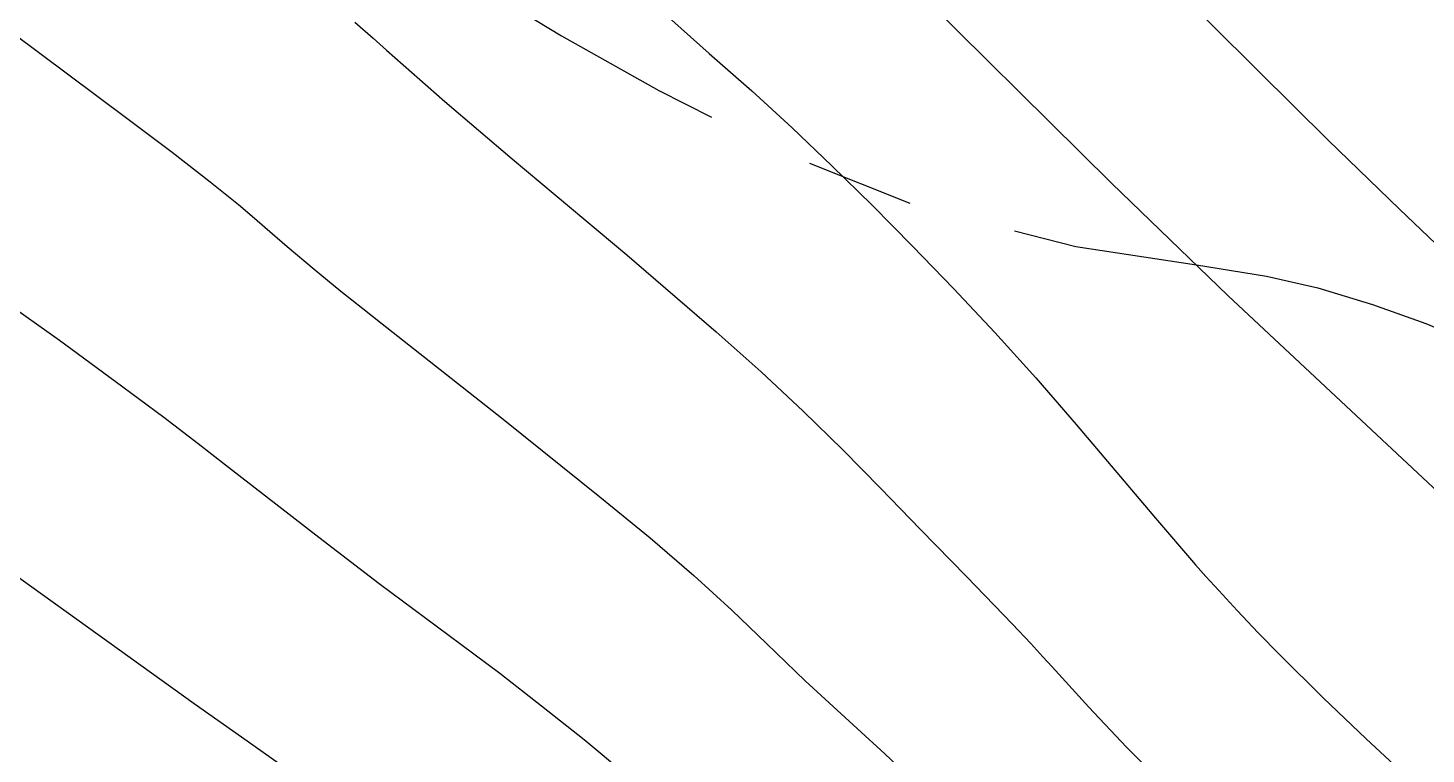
# Model space of a CAD drawing. Header units: millimetres. Extents: x 156921 to 159642, y 477538 to 479586.
# Drawn here: x 157685.82 to 157701.97, y 479075.04 to 479083.43 of the extents above; entities that cross this region are included whole.
import ezdxf

# ---------------------------------------------------------------- set-up
doc = ezdxf.new("R2010")
doc.units = ezdxf.units.MM
doc.header["$MEASUREMENT"] = 0
doc.linetypes.add('A-CENTR01', pattern=[2, 1.25, -0.25, 0.25, -0.25])
doc.layers.add('F0017111', color=94, linetype='Continuous', transparency=0.6)
doc.layers.add('F0017114', color=80, linetype='Continuous', transparency=0.6)
doc.layers.add('용지경계', color=222, linetype='Continuous')

msp = doc.modelspace()

# ---------------------------------------------------------------- linework, layer by layer
at = {"layer": 'F0017111', "transparency": 33554521, "flags": 128}
for points in [[(157685.794, 479095.956), (157686.444, 479095.502), (157687.111, 479095.054), (157688.404, 479094.211), (157690.748, 479092.452), (157692.895, 479090.455), (157694.916, 479088.33), (157696.894, 479086.165), (157698.918, 479084.043), (157700.031, 479082.931), (157700.835, 479082.136), (157701.66, 479081.338), (157702.834, 479080.217), (157703.605, 479079.495), (157704.569, 479078.608), (157705.545, 479077.72), (157706.353, 479076.992), (157707.076, 479076.344), (157709.43, 479074.242)], [(157685.333, 479093.384), (157688.174, 479091.323), (157690.832, 479089.03), (157693.364, 479086.598), (157695.841, 479084.109), (157698.334, 479081.637), (157699.683, 479080.335), (157702.462, 479077.733), (157708.337, 479072.539), (157709.818, 479071.284), (157711.217, 479070.11), (157713.77, 479068.006), (157714.869, 479067.116), (157715.778, 479066.389), (157716.443, 479065.864), (157716.809, 479065.581), (157721.361, 479062.197), (157723.087, 479060.909), (157724.796, 479059.624)], [(157684.959, 479083.883), (157686.959, 479082.391), (157687.481, 479081.996), (157687.921, 479081.655), (157688.248, 479081.392), (157688.434, 479081.235), (157688.55, 479081.131), (157688.808, 479080.904), (157689.12, 479080.642), (157689.431, 479080.388), (157689.684, 479080.187), (157689.908, 479080.012), (157690.705, 479079.385), (157691.305, 479078.909), (157692.423, 479078.012), (157693.003, 479077.537), (157693.507, 479077.103), (157693.949, 479076.701), (157694.347, 479076.317), (157694.796, 479075.885), (157695.396, 479075.334), (157695.715, 479075.042), (157695.997, 479074.776)], [(157689.592, 479083.501), (157689.805, 479083.314), (157689.959, 479083.175), (157690.63, 479082.583), (157691.41, 479081.921), (157692.735, 479080.808), (157693.765, 479079.921), (157694.286, 479079.455), (157694.773, 479079.002), (157695.23, 479078.555), (157695.665, 479078.11), (157696.126, 479077.633), (157696.658, 479077.09), (157697.19, 479076.541), (157697.402, 479076.316), (157697.542, 479076.162), (157697.648, 479076.045), (157698.073, 479075.578), (157698.508, 479075.119), (157698.738, 479074.885)], [(157685.529, 479080.286), (157686.178, 479079.822), (157686.823, 479079.349), (157687.384, 479078.931), (157687.782, 479078.627), (157688.098, 479078.381), (157689.175, 479077.547), (157689.874, 479077.011), (157690.817, 479076.308), (157691.266, 479075.973), (157691.75, 479075.597), (157692.24, 479075.205), (157692.708, 479074.818)], [(157685.613, 479077.147), (157686.75, 479076.333), (157687.736, 479075.623), (157688.346, 479075.191), (157689.366, 479074.471)]]:
    msp.add_lwpolyline(points, dxfattribs=at)
at = {"layer": 'F0017114', "transparency": 33554521, "flags": 128}
msp.add_lwpolyline([(157692.138, 479084.523), (157693.685, 479083.137), (157694.177, 479082.705), (157694.645, 479082.276), (157695.104, 479081.838), (157695.567, 479081.382), (157696.035, 479080.909), (157696.51, 479080.419), (157696.986, 479079.912), (157697.458, 479079.386), (157697.924, 479078.849), (157698.841, 479077.763), (157699.306, 479077.225), (157699.424, 479077.092), (157699.572, 479076.927), (157699.784, 479076.698), (157700.029, 479076.439), (157700.279, 479076.183), (157700.78, 479075.687), (157701.277, 479075.213), (157701.763, 479074.763)], dxfattribs=at)
at = {"layer": '용지경계', "linetype": 'A-CENTR01', "ltscale": 5, "flags": 128}
msp.add_lwpolyline([(157258.32, 479284.676), (157271.02, 479291.162), (157271.02, 479291.162), (157292.906, 479293.94), (157324.075, 479289.288), (157324.075, 479289.288), (157340.092, 479284.119), (157353.957, 479275.643), (157367.783, 479261.794), (157381.631, 479244.836), (157397.661, 479234.392), (157397.661, 479234.392), (157406.152, 479232.84), (157417.306, 479236.735), (157426.155, 479240.143), (157445.708, 479248.622), (157445.708, 479248.622), (157452.48, 479243.412), (157458.614, 479235.357), (157464.637, 479229.335), (157471.969, 479230.416), (157484.898, 479228.663), (157486.443, 479226.996), (157487.152, 479226.23), (157487.845, 479225.482), (157488.488, 479224.778), (157489.138, 479224.037), (157489.824, 479223.254), (157490.349, 479222.652), (157490.856, 479221.981), (157491.292, 479221.405), (157491.593, 479220.907), (157491.915, 479220.301), (157492.41, 479219.142), (157493.199, 479217.664), (157494.064, 479216.243), (157494.964, 479215.039), (157495.746, 479214.047), (157496.508, 479213.139), (157497.203, 479212.324), (157497.871, 479211.539), (157497.99, 479211.398), (157498.519, 479210.769), (157499.183, 479209.974), (157499.849, 479209.175), (157500.517, 479208.371), (157501.227, 479207.517), (157502.007, 479206.612), (157502.809, 479205.73), (157503.3, 479205.211), (157503.338, 479204.997), (157504.143, 479202.033), (157505.796, 479199.862), (157506.729, 479198.836), (157507.506, 479198.009), (157508.31, 479197.182), (157509.175, 479196.334), (157510.131, 479195.46), (157511.069, 479194.685), (157511.883, 479194.034), (157512.667, 479193.408), (157513.5, 479192.749), (157514.439, 479192.035), (157515.452, 479191.324), (157516.407, 479190.704), (157517.261, 479190.162), (157518.079, 479189.644), (157518.885, 479189.132), (157519.677, 479188.624), (157520.46, 479188.117), (157521.217, 479187.619), (157521.936, 479187.133), (157522.631, 479186.645), (157523.13, 479186.281), (157523.521, 479185.942), (157524.067, 479185.42), (157524.727, 479184.762), (157525.423, 479184.069), (157526.112, 479183.376), (157526.812, 479182.67), (157527.524, 479181.952), (157528.27, 479181.204), (157529.016, 479180.476), (157529.842, 479179.67), (157530.952, 479178.682), (157532.446, 479177.593), (157533.936, 479176.823), (157535.117, 479176.283), (157536.338, 479175.787), (157537.494, 479175.386), (157538.443, 479175.071), (157538.991, 479174.881), (157539.423, 479174.601), (157540.047, 479174.169), (157541.16, 479173.346), (157542.946, 479172.399), (157544.499, 479171.853), (157545.664, 479171.489), (157546.766, 479171.176), (157547.792, 479170.899), (157548.627, 479170.672, 0.000967), (157548.653, 479170.665), (157549.19, 479170.52), (157550.235, 479170.244), (157551.256, 479169.974), (157552.297, 479169.699), (157553.533, 479169.379), (157554.941, 479169.098), (157556.227, 479168.9), (157557.354, 479168.741), (157558.45, 479168.58), (157559.752, 479168.395), (157561.583, 479168.236), (157563.53, 479168.346), (157564.692, 479168.476), (157564.88, 479168.479), (157565.384, 479168.386), (157566.835, 479168.169), (157568.355, 479168.048), (157569.765, 479167.99), (157571.251, 479167.972), (157572.886, 479168.041), (157574.77, 479168.231), (157576.356, 479168.572), (157577.4, 479168.907), (157579.047, 479169.502), (157580.069, 479169.848), (157580.556, 479169.939), (157581.067, 479169.974), (157581.672, 479169.955), (157584.289, 479169.703), (157585.061, 479170.016), (157585.283, 479170.042), (157585.714, 479169.752), (157586.543, 479169.193), (157587.373, 479168.634), (157588.202, 479168.076), (157589.031, 479167.517), (157589.365, 479167.292), (157589.277, 479166.175), (157590.977, 479163.16), (157591.799, 479161.884), (157592.577, 479160.83), (157593.035, 479160.22), (157593.086, 479160.149), (157593.413, 479159.666), (157593.794, 479158.938), (157594.386, 479157.87), (157594.535, 479157.603), (157594.539, 479157.589), (157594.668, 479156.681), (157594.858, 479154.951), (157595.288, 479152.792), (157595.94, 479150.923), (157596.488, 479149.644), (157596.786, 479148.925), (157596.865, 479148.656), (157596.908, 479148.231), (157596.863, 479147.04), (157596.675, 479145.17), (157596.41, 479142.657), (157596.447, 479139.559), (157597.121, 479137.176), (157597.655, 479135.684), (157597.963, 479134.899), (157597.925, 479134.543), (157597.59, 479131.636), (157598.025, 479127.609), (157599.821, 479124.92), (157600.884, 479123.691), (157601.782, 479122.74), (157602.647, 479121.89), (157603.45, 479121.129), (157604.357, 479120.283), (157605.425, 479119.397), (157606.405, 479118.665), (157607.301, 479118.012), (157608.177, 479117.399), (157609.049, 479116.79), (157609.948, 479116.186), (157610.819, 479115.607), (157611.734, 479115.009), (157612.637, 479114.443), (157613.521, 479113.888), (157613.858, 479113.683), (157613.826, 479113.547), (157613.772, 479108.232), (157617.348, 479104.205), (157619.92, 479103.175), (157620.994, 479102.778), (157621.975, 479102.422), (157622.927, 479102.075), (157623.865, 479101.73), (157624.786, 479101.384), (157625.166, 479101.239), (157626.759, 479100.72), (157628.902, 479100.469), (157630.366, 479100.426), (157631.493, 479100.376), (157632.667, 479100.318), (157633.899, 479100.256), (157635.264, 479100.204), (157636.613, 479100.199), (157637.932, 479100.194), (157639.347, 479100.227), (157640.688, 479100.286), (157641.967, 479100.342), (157643.266, 479100.404), (157644.553, 479100.473), (157645.685, 479100.532), (157646.607, 479100.545), (157647.291, 479100.52), (157648.135, 479100.407), (157649.394, 479100.259), (157650.575, 479100.144), (157651.515, 479100.043), (157652.4, 479099.905), (157653.406, 479099.73), (157654.456, 479099.54), (157655.516, 479099.343), (157656.563, 479099.145), (157657.569, 479098.947), (157658.446, 479098.763), (157659.114, 479098.592), (157659.824, 479098.358), (157660.685, 479098.056), (157661.597, 479097.717), (157662.546, 479097.362), (157663.474, 479097.008), (157664.4, 479096.648), (157665.292, 479096.294), (157666.118, 479095.952), (157666.965, 479095.576), (157667.877, 479095.166), (157668.772, 479094.76), (157669.618, 479094.368), (157670.478, 479093.95), (157671.481, 479093.46), (157672.523, 479092.987), (157673.514, 479092.543), (157674.577, 479092.083), (157675.695, 479091.631), (157676.893, 479091.181), (157678.236, 479090.742), (157679.538, 479090.402), (157680.636, 479090.138), (157681.648, 479089.89), (157682.527, 479089.671), (157683.024, 479089.525), (157683.184, 479089.457), (157683.63, 479089.195), (157684.365, 479088.754), (157684.916, 479088.397), (157685.434, 479088.009), (157686.145, 479087.432), (157687.026, 479086.73), (157687.961, 479086.016), (157688.921, 479085.319), (157689.923, 479084.629), (157690.936, 479083.978), (157691.979, 479083.34), (157693.105, 479082.708), (157694.422, 479082.038), (157696.105, 479081.365), (157697.922, 479080.906), (157699.316, 479080.695), (157700.126, 479080.564), (157700.717, 479080.426), (157701.349, 479080.235), (157701.964, 479080.017), (157702.56, 479079.762), (157703.369, 479079.373), (157704.344, 479078.916), (157705.316, 479078.467), (157706.333, 479078.009), (157707.394, 479077.552), (157708.468, 479077.116), (157709.527, 479076.707), (157710.873, 479076.205), (157713.167, 479075.612), (157715.75, 479075.654), (157717.343, 479075.878), (157717.51, 479075.789), (157718.489, 479075.294), (157719.372, 479074.848), (157720.265, 479074.389), (157721.221, 479073.903), (157722.193, 479073.424), (157723.151, 479072.96), (157724.127, 479072.495), (157725.17, 479072.014), (157726.281, 479071.535), (157727.39, 479071.094), (157728.446, 479070.698), (157729.438, 479070.336), (157730.406, 479069.982), (157731.391, 479069.623), (157732.344, 479069.279), (157733.215, 479068.957), (157734.014, 479068.644), (157734.719, 479068.344), (157735.344, 479068.044), (157735.979, 479067.703), (157736.646, 479067.312), (157737.332, 479066.881), (157738.052, 479066.402), (157738.907, 479065.814), (157739.923, 479065.148), (157740.913, 479064.548), (157741.522, 479064.214), (157742.61, 479063.675), (157743.593, 479063.209), (157744.52, 479062.775), (157745.483, 479062.322), (157746.612, 479061.813), (157747.715, 479061.378), (157748.535, 479061.055), (157749.182, 479060.771), (157749.795, 479060.464), (157750.484, 479060.082), (157751.297, 479059.609), (157752.178, 479059.095), (157753.136, 479058.541), (157754.236, 479057.939), (157755.411, 479057.364), (157756.617, 479056.831), (157757.808, 479056.372), (157758.872, 479055.994), (157759.841, 479055.654), (157760.759, 479055.33), (157761.693, 479054.988), (157762.696, 479054.626), (157763.705, 479054.273), (157767.16, 479053.081), (157769.919, 479054.195), (157770.417, 479053.943), (157771.32, 479053.486), (157772.224, 479053.03), (157773.127, 479052.574), (157774.031, 479052.119), (157774.824, 479051.72), (157775.405, 479051.401), (157776.073, 479050.977), (157776.928, 479050.435), (157777.796, 479049.885), (157778.672, 479049.334), (157779.538, 479048.792), (157780.465, 479048.213), (157781.39, 479047.662), (157782.297, 479047.119), (157783.211, 479046.59), (157784.087, 479046.08), (157784.946, 479045.585), (157785.748, 479045.112), (157786.521, 479044.642), (157787.29, 479044.157), (157788.093, 479043.635), (157788.865, 479043.129), (157789.604, 479042.62), (157790.302, 479042.127), (157790.965, 479041.622), (157791.646, 479041.082), (157792.355, 479040.488), (157793.103, 479039.853), (157793.818, 479039.233), (157794.592, 479038.538), (157795.643, 479037.621), (157796.723, 479036.831), (157797.543, 479036.235), (157798.369, 479035.626), (157799.141, 479035.064), (157799.925, 479034.461), (157800.766, 479033.834), (157801.771, 479033.071), (157802.909, 479032.333), (157803.362, 479032.053), (157804.349, 479031.038), (157805.939, 479030.031), (157806.754, 479029.529), (157807.338, 479029.146), (157807.948, 479028.69), (157808.739, 479028.084), (157809.533, 479027.482), (157810.314, 479026.874), (157811.14, 479026.235), (157811.246, 479026.153), (157812.108, 479024.825), (157813.656, 479023.347), (157814.647, 479022.538), (157815.479, 479021.851), (157816.36, 479021.152), (157817.229, 479020.473), (157818.051, 479019.85), (157818.795, 479019.272), (157819.44, 479018.758), (157821.336, 479017.099)], format="xyb", dxfattribs=at)

doc.saveas('drawing.dxf')
